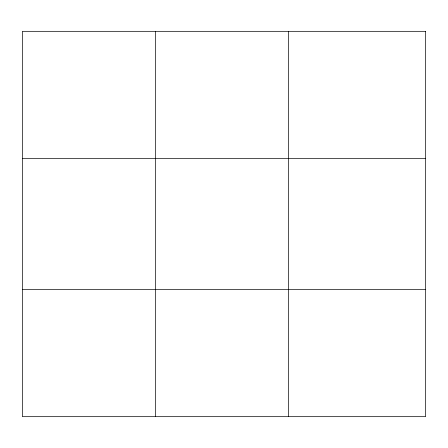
<?xml version="1.0" encoding="UTF-8"?>
<svg xmlns="http://www.w3.org/2000/svg" width="448" height="448" viewBox="0 0 448 448"><rect width="100%" height="100%" fill="white"/><g stroke="black" fill="none" stroke-linecap="round" stroke-linejoin="round"><path stroke-width="0.67" d="M155.456 31.326L155.456 416.674M288.512 31.326L288.512 416.674M22.4 158.491L425.6 158.491M22.4 289.509L425.6 289.509M425.6 31.326L425.6 416.674L22.4 416.674L22.4 31.326L425.6 31.326"/></g></svg>
